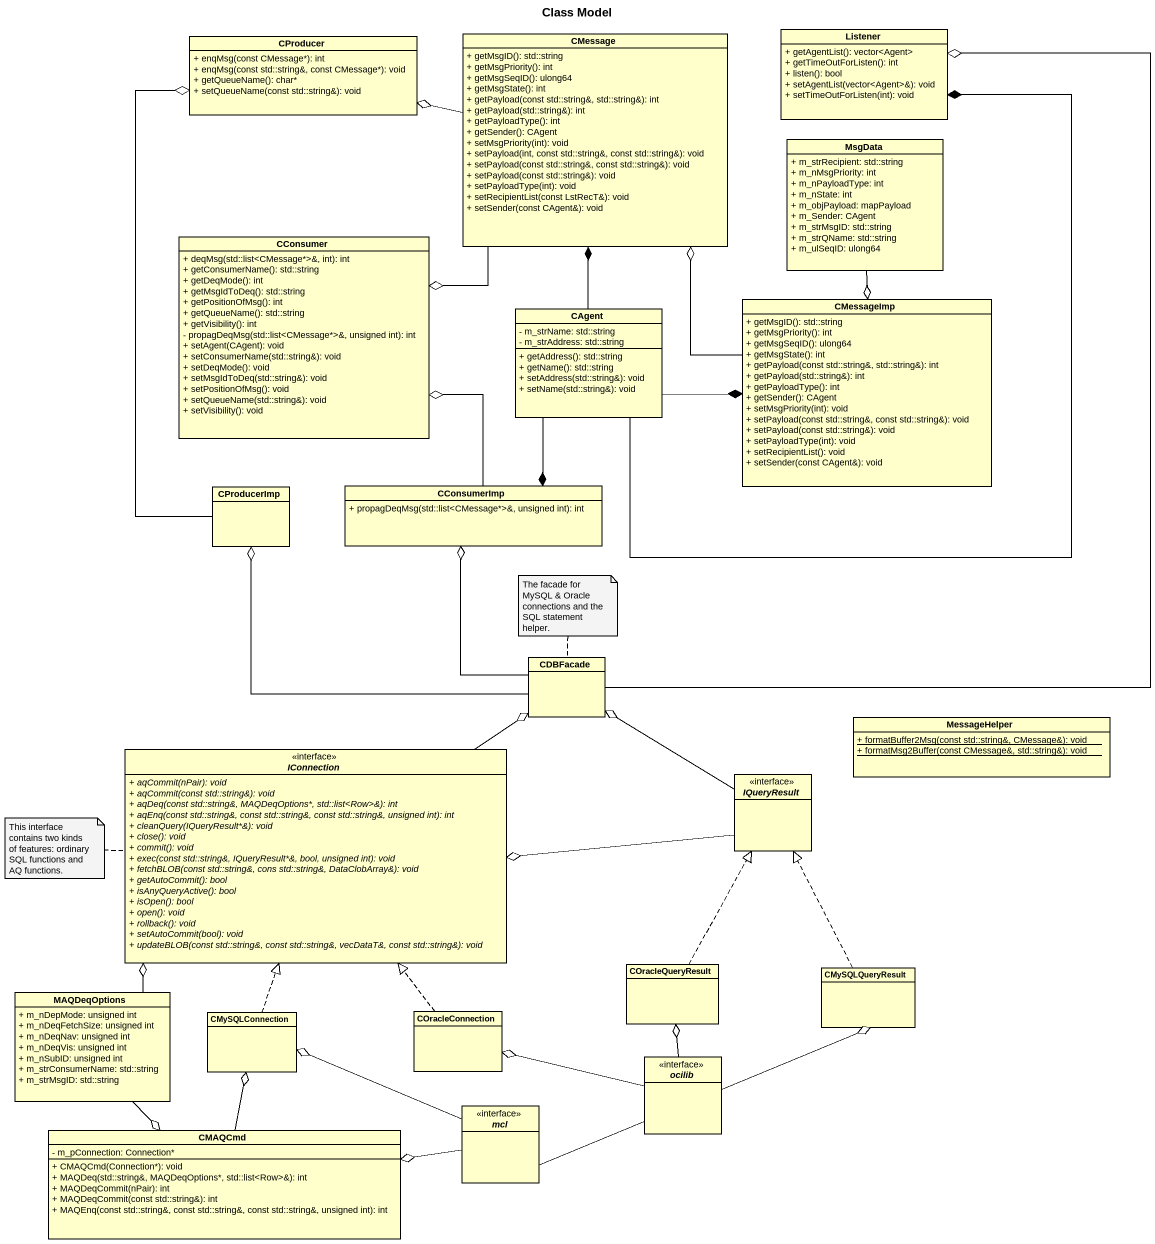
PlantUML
@startuml
title Class Model
hide circle
hide empty members
skinparam classAttributeIconSize 0
class CProducer {
  + enqMsg(const CMessage*): int
  + enqMsg(const std::string&, const CMessage*): void
  + getQueueName(): char*
  + setQueueName(const std::string&): void
}
class CMessage {
  + getMsgID(): std::string
  + getMsgPriority(): int
  + getMsgSeqID(): ulong64
  + getMsgState(): int
  + getPayload(const std::string&, std::string&): int
  + getPayload(std::string&): int
  + getPayloadType(): int
  + getSender(): CAgent
  + setMsgPriority(int): void
  + setPayload(int, const std::string&, const std::string&): void
  + setPayload(const std::string&, const std::string&): void
  + setPayload(const std::string&): void
  + setPayloadType(int): void
  + setRecipientList(const LstRecT&): void
  + setSender(const CAgent&): void
}
class Listener {
  + getAgentList(): vector<Agent>
  + getTimeOutForListen(): int
  + listen(): bool
  + setAgentList(vector<Agent>&): void
  + setTimeOutForListen(int): void
}
class MsgData {
  + m_strRecipient: std::string
  + m_nMsgPriority: int
  + m_nPayloadType: int
  + m_nState: int
  + m_objPayload: mapPayload
  + m_Sender: CAgent
  + m_strMsgID: std::string
  + m_strQName: std::string
  + m_ulSeqID: ulong64
}
class CConsumer {
  + deqMsg(std::list<CMessage*>&, int): int
  + getConsumerName(): std::string
  + getDeqMode(): int
  + getMsgIdToDeq(): std::string
  + getPositionOfMsg(): int
  + getQueueName(): std::string
  + getVisibility(): int
  - propagDeqMsg(std::list<CMessage*>&, unsigned int): int
  + setAgent(CAgent): void
  + setConsumerName(std::string&): void
  + setDeqMode(): void
  + setMsgIdToDeq(std::string&): void
  + setPositionOfMsg(): void
  + setQueueName(std::string&): void
  + setVisibility(): void
}
class CAgent {
  - m_strName: std::string
  - m_strAddress: std::string
  + getAddress(): std::string
  + getName(): std::string
  + setAddress(std::string&): void
  + setName(std::string&): void
}
class CMessageImp {
  + getMsgID(): std::string
  + getMsgPriority(): int
  + getMsgSeqID(): ulong64
  + getMsgState(): int
  + getPayload(const std::string&, std::string&): int
  + getPayload(std::string&): int
  + getPayloadType(): int
  + getSender(): CAgent
  + setMsgPriority(int): void
  + setPayload(const std::string&, const std::string&): void
  + setPayload(const std::string&): void
  + setPayloadType(int): void
  + setRecipientList(): void
  + setSender(const CAgent&): void
}
class CProducerImp
class CConsumerImp {
  + propagDeqMsg(std::list<CMessage*>&, unsigned int): int
}
class CDBFacade
class MessageHelper {
  {static} + formatBuffer2Msg(const std::string&, CMessage&): void
  {static} + formatMsg2Buffer(const CMessage&, std::string&): void
}
interface IConnection <<interface>> {
  {abstract} + aqCommit(nPair): void
  {abstract} + aqCommit(const std::string&): void
  {abstract} + aqDeq(const std::string&, MAQDeqOptions*, std::list<Row>&): int
  {abstract} + aqEnq(const std::string&, const std::string&, const std::string&, unsigned int): int
  {abstract} + cleanQuery(IQueryResult*&): void
  {abstract} + close(): void
  {abstract} + commit(): void
  {abstract} + exec(const std::string&, IQueryResult*&, bool, unsigned int): void
  {abstract} + fetchBLOB(const std::string&, cons std::string&, DataClobArray&): void
  {abstract} + getAutoCommit(): bool
  {abstract} + isAnyQueryActive(): bool
  {abstract} + isOpen(): bool
  {abstract} + open(): void
  {abstract} + rollback(): void
  {abstract} + setAutoCommit(bool): void
  {abstract} + updateBLOB(const std::string&, const std::string&, vecDataT&, const std::string&): void
}
interface IQueryResult <<interface>>
class MAQDeqOptions {
  + m_nDepMode: unsigned int
  + m_nDeqFetchSize: unsigned int
  + m_nDeqNav: unsigned int
  + m_nDeqVis: unsigned int
  + m_nSubID: unsigned int
  + m_strConsumerName: std::string
  + m_strMsgID: std::string
}
class COracleQueryResult
class CMySQLQueryResult
class CMySQLConnection
class COracleConnection
interface ocilib <<interface>>
interface mcl <<interface>>
class CMAQCmd {
  - m_pConnection: Connection*
  + CMAQCmd(Connection*): void
  + MAQDeq(std::string&, MAQDeqOptions*, std::list<Row>&): int
  + MAQDeqCommit(nPair): int
  + MAQDeqCommit(const std::string&): int
  + MAQEnq(const std::string&, const std::string&, const std::string&, unsigned int): int
}
CMessage -left-o CProducer
CMessage --o CConsumer
MsgData --o CMessageImp
CAgent -up-* CMessage
CAgent -up-* Listener
CAgent -right-* CMessageImp
CAgent --* CConsumerImp
CMessageImp -up-o CMessage
CProducerImp -up-o CProducer
CConsumerImp -up-o CConsumer
CDBFacade -up-o Listener
CDBFacade -left-o CProducerImp
CDBFacade -up-o CConsumerImp
IConnection -up-o CDBFacade
IQueryResult -up-o CDBFacade
IQueryResult -left-o IConnection
MAQDeqOptions -up-o IConnection
MAQDeqOptions --o CMAQCmd
COracleQueryResult .up.|> IQueryResult
CMySQLQueryResult .up.|> IQueryResult
CMySQLConnection .up.|> IConnection
COracleConnection .up.|> IConnection
ocilib -up-o COracleQueryResult
ocilib -left-o COracleConnection
mcl -right-o CMySQLQueryResult
mcl -left-o CMySQLConnection
mcl -left-o CMAQCmd
CMAQCmd -up-o CMySQLConnection
note top of CDBFacade : The facade for MySQL & Oracle connections and the SQL statement helper.
note left of IConnection : This interface contains two kinds of features: ordinary SQL functions and AQ functions.
@enduml
